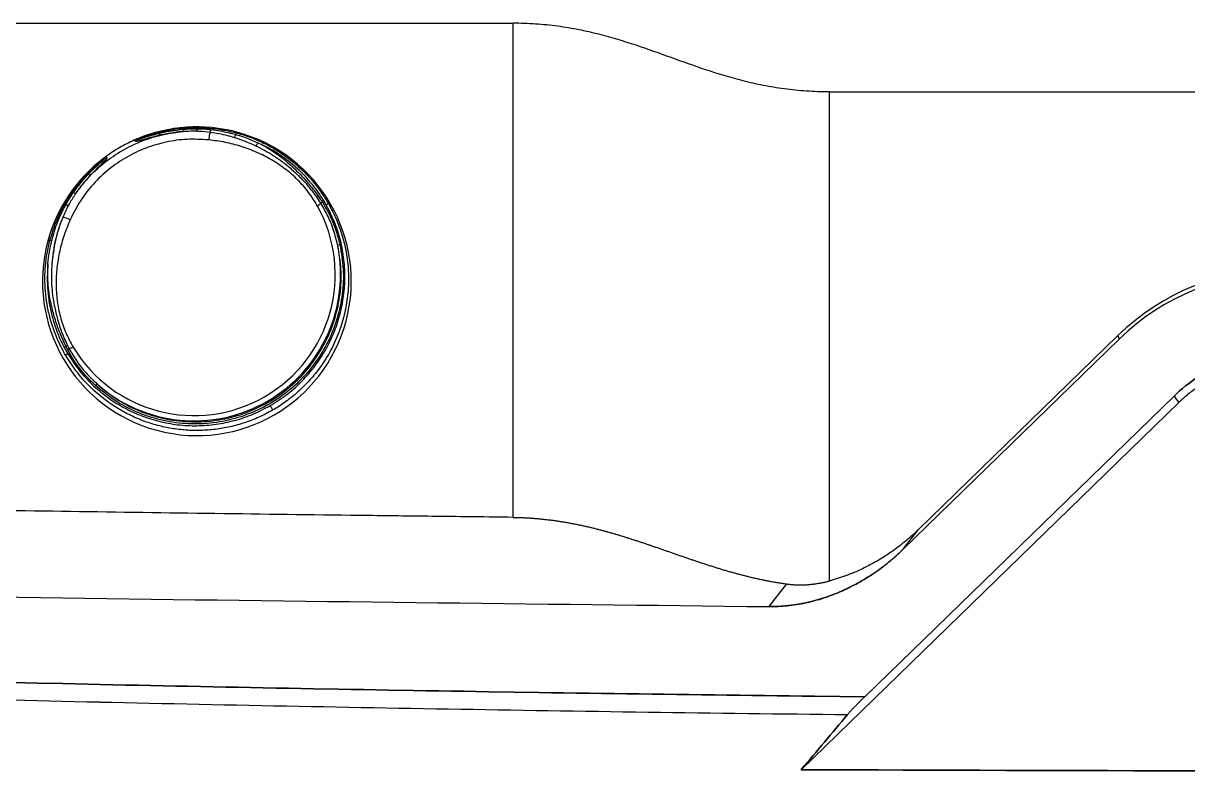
# Model space of a CAD drawing. Extents: x 398 to 508, y 623 to 782.
# Drawn here: x 432.88 to 447.62, y 644.01 to 653.49 of the extents above; entities that cross this region are included whole.
import ezdxf

# ---------------------------------------------------------------- set-up
doc = ezdxf.new("R2010")
doc.units = 0
doc.header["$MEASUREMENT"] = 0
doc.layers.add('GEOMETRY', color=2, linetype='Continuous', lineweight=25)

msp = doc.modelspace()

# ---------------------------------------------------------------- linework, layer by layer
at = {"layer": 'GEOMETRY'}
for p, q in [((424.5, 653.489), (439.077, 653.489)), ((439.077, 647.234), (439.077, 653.489)), ((443.077, 652.62), (443.077, 646.428)), ((443.077, 652.62), (463.077, 652.62)), ((434.318, 652.024), (434.339, 652.028)), ((435.576, 652.102), (435.583, 652.111)), ((433.888, 651.768), (433.897, 651.781)), ((436.646, 651.211), (436.59, 651.295)), ((433.189, 650.729), (433.216, 650.741)), ((446.734, 649.535), (444.209, 647.08)), ((446.734, 649.535), (446.751, 649.491)), ((433.437, 649.362), (433.419, 649.398)), ((433.439, 649.408), (433.458, 649.371)), ((444.012, 646.828), (446.751, 649.491)), ((442.723, 644.039), (447.504, 648.688)), ((447.444, 648.77), (443.529, 644.963)), ((447.444, 648.77), (443.529, 644.963)), ((444.012, 646.828), (444.209, 647.08))]:
    msp.add_line(p, q, dxfattribs=at)
at = {"layer": 'GEOMETRY', "flags": 128}
msp.add_lwpolyline([(442.537, 646.391), (442.416, 646.235), (442.314, 646.104)], dxfattribs=at)
at = {"layer": 'GEOMETRY'}
for centre, radius, start, end in [((435.077, 650.221), 1.956, 75.0087, 112.8465), ((435.076, 650.223), 1.954, 164.9921, 74.9776), ((435.286, 652.178), 0.298, 332.4477, 340.9926), ((435.624, 652.07), 0.0578, 146.633, 169.2926), ((435.076, 650.223), 1.954, 127.119, 164.9881), ((435.041, 650.308), 1.786, 210.9943, 28.9761), ((433.222, 650.689), 0.052, 70.5035, 96.4938), ((435.041, 650.31), 1.854, 228.4869, 11.4835), ((436.91, 650.553), 0.136, 100.5643, 112.4253), ((433.9, 648.811), 0.141, 128.2703, 139.444)]:
    msp.add_arc(centre, radius, start, end, dxfattribs=at)
for centre in [(448.826, 647.37), (448.844, 647.326)]:
    msp.add_ellipse(centre, major_axis=(1.134, -2.792), ratio=0.995571, start_param=2.75742, end_param=3.525766, dxfattribs=at)
for points, knots in [([(443.077, 652.62), (443.065, 652.62), (443.041, 652.62), (442.993, 652.621), (442.909, 652.623), (442.743, 652.632), (442.509, 652.655), (442.241, 652.7), (441.988, 652.758), (441.748, 652.825), (441.442, 652.923), (441.077, 653.054), (440.712, 653.186), (440.406, 653.283), (440.166, 653.351), (439.913, 653.408), (439.645, 653.454), (439.411, 653.477), (439.221, 653.487), (439.125, 653.489), (439.077, 653.489)], [0, 0, 0, 0, 0.007812, 0.015625, 0.03125, 0.0625, 0.125, 0.1875, 0.25, 0.3125, 0.375, 0.5, 0.625, 0.6875, 0.75, 0.8125, 0.875, 0.9375, 0.96875, 1, 1, 1, 1]), ([(434.603, 652.11), (434.64, 652.119), (434.72, 652.137), (434.836, 652.155), (434.959, 652.167), (435.04, 652.168), (435.085, 652.168)], [0, 0, 0, 0, 0.236015, 0.5004842, 0.724063, 1, 1, 1, 1]), ([(435.085, 652.168), (435.085, 652.168), (435.084, 652.167), (435.083, 652.162), (435.083, 652.156), (435.083, 652.154)], [0, 0, 0, 0, 0.356116, 0.712233, 1, 1, 1, 1]), ([(435.085, 652.168), (435.167, 652.165), (435.333, 652.159), (435.494, 652.121), (435.576, 652.102)], [0, 0, 0, 0, 0.495863, 1, 1, 1, 1]), ([(435.225, 652.013), (435.134, 652.018), (434.954, 652.028), (434.685, 651.99), (434.426, 651.914), (434.181, 651.797), (433.957, 651.644), (433.761, 651.457), (433.594, 651.243), (433.513, 651.082), (433.472, 651.002)], [0, 0, 0, 0, 0.1253462, 0.249942, 0.3753938, 0.499924, 0.6254043, 0.7499523, 0.875377, 1, 1, 1, 1]), ([(433.541, 651.333), (433.59, 651.398), (433.697, 651.54), (433.896, 651.724), (434.129, 651.884), (434.384, 652.006), (434.643, 652.086), (434.819, 652.107), (434.901, 652.117)], [0, 0, 0, 0, 0.1513634, 0.3276433, 0.4999704, 0.6722585, 0.8484989, 1, 1, 1, 1]), ([(434.318, 652.024), (434.315, 652.023), (434.309, 652.02), (434.298, 652.015), (434.289, 652.011), (434.283, 652.009)], [0, 0, 0, 0, 0.249977, 0.499953, 1, 1, 1, 1]), ([(434.608, 652.072), (434.577, 652.064), (434.508, 652.047), (434.413, 652.019), (434.339, 651.999), (434.306, 651.992), (434.3, 651.995), (434.298, 651.995)], [0, 0, 0, 0, 0.197597, 0.437183, 0.676416, 0.910189, 1, 1, 1, 1]), ([(434.326, 652.018), (434.325, 652.016), (434.322, 652.012), (434.318, 652.009), (434.316, 652.007)], [0, 0, 0, 0, 0.466612, 1, 1, 1, 1]), ([(434.326, 652.018), (434.328, 652.018), (434.336, 652.019), (434.368, 652.029), (434.432, 652.05), (434.516, 652.076), (434.577, 652.091), (434.605, 652.099)], [0, 0, 0, 0, 0.1057892, 0.3191604, 0.5604946, 0.7996671, 1, 1, 1, 1]), ([(434.339, 652.028), (434.337, 652.027), (434.332, 652.024), (434.328, 652.02), (434.326, 652.018), (434.326, 652.018)], [0, 0, 0, 0, 0.492479, 0.959557, 1, 1, 1, 1]), ([(434.339, 652.028), (434.347, 652.031), (434.363, 652.036), (434.424, 652.057), (434.506, 652.084), (434.571, 652.101), (434.603, 652.11)], [0, 0, 0, 0, 0.246301, 0.498304, 0.749437, 1, 1, 1, 1]), ([(434.603, 652.11), (434.603, 652.11), (434.603, 652.109), (434.604, 652.105), (434.604, 652.1), (434.605, 652.099)], [0, 0, 0, 0, 0.356375, 0.71275, 1, 1, 1, 1]), ([(434.605, 652.099), (434.624, 652.103), (434.722, 652.127), (434.823, 652.138), (434.903, 652.148)], [0, 0, 0, 0, 0.1979183, 1, 1, 1, 1]), ([(434.901, 652.117), (434.895, 652.117), (434.797, 652.109), (434.7, 652.09), (434.608, 652.072)], [0, 0, 0, 0, 0.055153, 1, 1, 1, 1]), ([(434.901, 652.117), (434.901, 652.118), (434.902, 652.12), (434.903, 652.126), (434.903, 652.135), (434.903, 652.144), (434.903, 652.148)], [0, 0, 0, 0, 0.25, 0.5, 0.75, 1, 1, 1, 1]), ([(435.077, 652.121), (435.029, 652.121), (434.97, 652.122), (434.912, 652.118), (434.901, 652.117)], [0, 0, 0, 0, 0.810722, 1, 1, 1, 1]), ([(434.903, 652.148), (434.923, 652.149), (434.983, 652.154), (435.043, 652.154), (435.083, 652.154)], [0, 0, 0, 0, 0.332936, 1, 1, 1, 1]), ([(435.077, 652.121), (435.077, 652.122), (435.078, 652.125), (435.08, 652.132), (435.081, 652.142), (435.082, 652.15), (435.083, 652.154)], [0, 0, 0, 0, 0.25, 0.5, 0.75, 1, 1, 1, 1]), ([(435.244, 652.108), (435.198, 652.113), (435.142, 652.119), (435.086, 652.121), (435.077, 652.121)], [0, 0, 0, 0, 0.828096, 1, 1, 1, 1]), ([(435.083, 652.154), (435.103, 652.153), (435.16, 652.152), (435.217, 652.147), (435.254, 652.143)], [0, 0, 0, 0, 0.347734, 1, 1, 1, 1]), ([(435.244, 652.108), (435.244, 652.106), (435.241, 652.1), (435.236, 652.083), (435.23, 652.051), (435.226, 652.026), (435.225, 652.013)], [0, 0, 0, 0, 0.1183243, 0.4044398, 0.6945814, 1, 1, 1, 1]), ([(435.55, 652.04), (435.488, 652.058), (435.387, 652.086), (435.284, 652.102), (435.244, 652.108)], [0, 0, 0, 0, 0.615907, 1, 1, 1, 1]), ([(435.254, 652.143), (435.295, 652.138), (435.4, 652.124), (435.503, 652.098), (435.567, 652.081)], [0, 0, 0, 0, 0.382881, 1, 1, 1, 1]), ([(435.824, 651.934), (435.813, 651.939), (435.754, 651.966), (435.663, 652.004), (435.581, 652.03), (435.55, 652.04)], [0, 0, 0, 0, 0.125709, 0.659268, 1, 1, 1, 1]), ([(435.567, 652.081), (435.6, 652.071), (435.696, 652.042), (435.788, 652.002), (435.848, 651.975)], [0, 0, 0, 0, 0.340159, 1, 1, 1, 1]), ([(435.576, 652.102), (435.643, 652.082), (435.777, 652.041), (436.002, 651.937), (436.199, 651.813), (436.365, 651.675), (436.495, 651.547), (436.624, 651.393), (436.701, 651.269), (436.74, 651.206)], [0, 0, 0, 0, 0.13897, 0.279608, 0.491543, 0.600663, 0.709784, 0.853952, 1, 1, 1, 1]), ([(434.283, 652.009), (434.221, 651.979), (434.097, 651.92), (433.984, 651.842), (433.927, 651.803)], [0, 0, 0, 0, 0.497206, 1, 1, 1, 1]), ([(434.298, 651.995), (434.295, 651.998), (434.29, 652.002), (434.286, 652.007), (434.283, 652.009)], [0, 0, 0, 0, 0.505573, 1, 1, 1, 1]), ([(434.316, 652.007), (434.316, 652.007), (434.31, 652.002), (434.304, 651.998), (434.298, 651.995)], [0, 0, 0, 0, 0.150907, 1, 1, 1, 1]), ([(436.604, 651.173), (436.568, 651.233), (436.495, 651.352), (436.355, 651.509), (436.197, 651.648), (436.022, 651.764), (435.834, 651.859), (435.638, 651.932), (435.433, 651.985), (435.295, 652.004), (435.225, 652.013)], [0, 0, 0, 0, 0.1243182, 0.2499634, 0.3736372, 0.4999079, 0.6234929, 0.7499478, 0.8741747, 1, 1, 1, 1]), ([(435.824, 651.934), (435.827, 651.94), (435.835, 651.951), (435.844, 651.967), (435.848, 651.975)], [0, 0, 0, 0, 0.493313, 1, 1, 1, 1]), ([(436.577, 651.313), (436.545, 651.356), (436.477, 651.444), (436.361, 651.562), (436.217, 651.69), (436.042, 651.821), (435.896, 651.896), (435.824, 651.934)], [0, 0, 0, 0, 0.1639342, 0.3386472, 0.5018835, 0.7511606, 1, 1, 1, 1]), ([(435.848, 651.975), (435.886, 651.956), (435.962, 651.917), (436.069, 651.848), (436.172, 651.772), (436.301, 651.662), (436.452, 651.51), (436.556, 651.374), (436.607, 651.307)], [0, 0, 0, 0, 0.124869, 0.249827, 0.373735, 0.500005, 0.749899, 1, 1, 1, 1]), ([(436.714, 651.192), (436.676, 651.253), (436.6, 651.376), (436.439, 651.567), (436.268, 651.724), (436.093, 651.846), (435.966, 651.92), (435.883, 651.959), (435.848, 651.975)], [0, 0, 0, 0, 0.181191, 0.364766, 0.629926, 0.766448, 0.90297, 1, 1, 1, 1]), ([(433.693, 651.585), (433.717, 651.609), (433.764, 651.656), (433.826, 651.713), (433.873, 651.753), (433.883, 651.763), (433.888, 651.768)], [0, 0, 0, 0, 0.250637, 0.501842, 0.753919, 1, 1, 1, 1]), ([(433.703, 651.578), (433.717, 651.592), (433.754, 651.631), (433.814, 651.687), (433.868, 651.737), (433.898, 651.765), (433.902, 651.772), (433.904, 651.774)], [0, 0, 0, 0, 0.139648, 0.37851, 0.617314, 0.856028, 1, 1, 1, 1]), ([(433.937, 651.787), (433.938, 651.786), (433.938, 651.78), (433.919, 651.756), (433.867, 651.704), (433.798, 651.637), (433.748, 651.585), (433.726, 651.562)], [0, 0, 0, 0, 0.090106, 0.323771, 0.562916, 0.802445, 1, 1, 1, 1]), ([(433.904, 651.774), (433.904, 651.774), (433.901, 651.774), (433.895, 651.773), (433.891, 651.77), (433.888, 651.768)], [0, 0, 0, 0, 0.0404312, 0.5075288, 1, 1, 1, 1]), ([(433.927, 651.803), (433.922, 651.799), (433.914, 651.794), (433.904, 651.787), (433.899, 651.783), (433.897, 651.781)], [0, 0, 0, 0, 0.499982, 0.749985, 1, 1, 1, 1]), ([(433.918, 651.777), (433.915, 651.777), (433.911, 651.775), (433.906, 651.775), (433.904, 651.774)], [0, 0, 0, 0, 0.533387, 1, 1, 1, 1]), ([(433.937, 651.787), (433.932, 651.784), (433.926, 651.78), (433.919, 651.778), (433.918, 651.777)], [0, 0, 0, 0, 0.848998, 1, 1, 1, 1]), ([(433.927, 651.803), (433.929, 651.801), (433.932, 651.795), (433.936, 651.79), (433.937, 651.787)], [0, 0, 0, 0, 0.494438, 1, 1, 1, 1]), ([(433.403, 651.198), (433.436, 651.252), (433.496, 651.352), (433.596, 651.48), (433.663, 651.552), (433.693, 651.585)], [0, 0, 0, 0, 0.3908, 0.724153, 1, 1, 1, 1]), ([(433.512, 651.345), (433.524, 651.361), (433.581, 651.443), (433.649, 651.518), (433.703, 651.578)], [0, 0, 0, 0, 0.198308, 1, 1, 1, 1]), ([(433.693, 651.585), (433.693, 651.585), (433.694, 651.585), (433.698, 651.582), (433.701, 651.579), (433.703, 651.578)], [0, 0, 0, 0, 0.356386, 0.712771, 1, 1, 1, 1]), ([(433.726, 651.562), (433.683, 651.515), (433.617, 651.441), (433.561, 651.361), (433.541, 651.333)], [0, 0, 0, 0, 0.651123, 1, 1, 1, 1]), ([(433.417, 651.193), (433.427, 651.211), (433.457, 651.262), (433.49, 651.312), (433.512, 651.345)], [0, 0, 0, 0, 0.332891, 1, 1, 1, 1]), ([(433.541, 651.333), (433.514, 651.291), (433.483, 651.242), (433.455, 651.191), (433.45, 651.183)], [0, 0, 0, 0, 0.843111, 1, 1, 1, 1]), ([(436.59, 651.295), (436.588, 651.298), (436.583, 651.304), (436.579, 651.31), (436.577, 651.313)], [0, 0, 0, 0, 0.499268, 1, 1, 1, 1]), ([(436.607, 651.307), (436.604, 651.305), (436.599, 651.302), (436.593, 651.298), (436.591, 651.296), (436.59, 651.295)], [0, 0, 0, 0, 0.477361, 0.73111, 1, 1, 1, 1]), ([(436.607, 651.307), (436.608, 651.306), (436.628, 651.278), (436.647, 651.251), (436.665, 651.224)], [0, 0, 0, 0, 0.042175, 1, 1, 1, 1]), ([(433.216, 650.741), (433.24, 650.819), (433.287, 650.978), (433.364, 651.124), (433.403, 651.198)], [0, 0, 0, 0, 0.495855, 1, 1, 1, 1]), ([(433.239, 650.738), (433.261, 650.817), (433.305, 650.975), (433.38, 651.12), (433.417, 651.193)], [0, 0, 0, 0, 0.500576, 1, 1, 1, 1]), ([(433.45, 651.183), (433.437, 651.158), (433.411, 651.108), (433.389, 651.057), (433.378, 651.031)], [0, 0, 0, 0, 0.5000278, 1, 1, 1, 1]), ([(433.403, 651.198), (433.404, 651.198), (433.405, 651.199), (433.41, 651.197), (433.415, 651.194), (433.417, 651.193)], [0, 0, 0, 0, 0.356001, 0.712002, 1, 1, 1, 1]), ([(433.417, 651.193), (433.421, 651.192), (433.429, 651.188), (433.438, 651.185), (433.446, 651.183), (433.449, 651.183), (433.45, 651.183)], [0, 0, 0, 0, 0.253591, 0.50274, 0.750563, 1, 1, 1, 1]), ([(436.003, 648.648), (436.072, 648.691), (436.209, 648.777), (436.392, 648.938), (436.554, 649.12), (436.691, 649.321), (436.802, 649.539), (436.883, 649.769), (436.934, 650.008), (436.954, 650.252), (436.942, 650.497), (436.898, 650.738), (436.824, 650.973), (436.75, 651.119), (436.713, 651.192)], [0, 0, 0, 0, 0.082742, 0.16561, 0.248539, 0.331501, 0.414533, 0.497687, 0.581024, 0.664541, 0.748208, 0.832003, 0.915913, 1, 1, 1, 1]), ([(436.74, 651.206), (436.777, 651.136), (436.851, 650.996), (436.929, 650.768), (436.98, 650.531), (437, 650.287), (436.989, 650.04), (436.945, 649.794), (436.869, 649.553), (436.761, 649.322), (436.634, 649.124), (436.496, 648.957), (436.357, 648.82), (436.204, 648.695), (436.092, 648.625), (436.035, 648.591)], [0, 0, 0, 0, 0.078935, 0.1586562, 0.2391671, 0.3204713, 0.4025726, 0.4854745, 0.569181, 0.6536956, 0.7390221, 0.8035736, 0.868586, 0.9340609, 1, 1, 1, 1]), ([(436.646, 651.211), (436.646, 651.211), (436.643, 651.209), (436.638, 651.204), (436.628, 651.195), (436.617, 651.185), (436.608, 651.177), (436.604, 651.173)], [0, 0, 0, 0, 0.003083, 0.221909, 0.466642, 0.728931, 1, 1, 1, 1]), ([(436.665, 651.224), (436.663, 651.223), (436.659, 651.22), (436.654, 651.217), (436.649, 651.213), (436.647, 651.211), (436.646, 651.211)], [0, 0, 0, 0, 0.250003, 0.500005, 0.750004, 1, 1, 1, 1]), ([(436.858, 650.679), (436.842, 650.743), (436.811, 650.867), (436.74, 651.046), (436.677, 651.155), (436.646, 651.211)], [0, 0, 0, 0, 0.341996, 0.668889, 1, 1, 1, 1]), ([(436.665, 651.224), (436.697, 651.169), (436.762, 651.059), (436.836, 650.879), (436.869, 650.752), (436.885, 650.687)], [0, 0, 0, 0, 0.326562, 0.657841, 1, 1, 1, 1]), ([(436.713, 651.192), (436.717, 651.194), (436.723, 651.198), (436.732, 651.203), (436.738, 651.206), (436.739, 651.206), (436.74, 651.206)], [0, 0, 0, 0, 0.2407928, 0.5003443, 0.7597105, 1, 1, 1, 1]), ([(433.378, 651.031), (433.36, 650.984), (433.324, 650.889), (433.27, 650.694), (433.252, 650.543), (433.24, 650.443)], [0, 0, 0, 0, 0.24918, 0.50428, 1, 1, 1, 1]), ([(433.378, 651.031), (433.366, 651), (433.335, 650.921), (433.296, 650.79), (433.259, 650.624), (433.247, 650.508), (433.24, 650.443)], [0, 0, 0, 0, 0.162747, 0.420773, 0.680525, 1, 1, 1, 1]), ([(433.472, 651.002), (433.445, 650.937), (433.392, 650.807), (433.336, 650.604), (433.301, 650.397), (433.289, 650.187), (433.303, 649.978), (433.344, 649.771), (433.409, 649.572), (433.477, 649.449), (433.51, 649.388)], [0, 0, 0, 0, 0.125816, 0.250052, 0.37649, 0.500092, 0.626345, 0.750036, 0.875673, 1, 1, 1, 1]), ([(433.472, 651.002), (433.46, 651.007), (433.436, 651.016), (433.405, 651.026), (433.387, 651.03), (433.38, 651.031), (433.378, 651.031)], [0, 0, 0, 0, 0.3053105, 0.5953917, 0.8814899, 1, 1, 1, 1]), ([(433.414, 649.287), (433.381, 649.347), (433.298, 649.502), (433.223, 649.721), (433.177, 649.933), (433.15, 650.148), (433.151, 650.365), (433.178, 650.58), (433.203, 650.687), (433.216, 650.741)], [0, 0, 0, 0, 0.136418, 0.349128, 0.45868, 0.568233, 0.780934, 0.890467, 1, 1, 1, 1]), ([(433.191, 650.443), (433.196, 650.492), (433.207, 650.592), (433.228, 650.689), (433.239, 650.738)], [0, 0, 0, 0, 0.4979, 1, 1, 1, 1]), ([(436.885, 650.687), (436.903, 650.584), (436.938, 650.377), (436.924, 650.061), (436.859, 649.752), (436.744, 649.458), (436.58, 649.187), (436.374, 648.947), (436.129, 648.746), (435.855, 648.587), (435.557, 648.477), (435.245, 648.417), (434.928, 648.412), (434.614, 648.459), (434.314, 648.559), (434.034, 648.704), (433.873, 648.837), (433.793, 648.903)], [0, 0, 0, 0, 0.066645, 0.13329, 0.19992, 0.26655, 0.333296, 0.400041, 0.466762, 0.533484, 0.600341, 0.667198, 0.733958, 0.800719, 0.867477, 0.934235, 1, 1, 1, 1]), ([(433.813, 648.922), (433.891, 648.857), (434.05, 648.726), (434.326, 648.583), (434.621, 648.485), (434.93, 648.439), (435.243, 648.444), (435.55, 648.502), (435.843, 648.611), (436.114, 648.767), (436.354, 648.965), (436.558, 649.202), (436.719, 649.469), (436.833, 649.759), (436.896, 650.063), (436.91, 650.374), (436.876, 650.577), (436.858, 650.679)], [0, 0, 0, 0, 0.06575, 0.132503, 0.199257, 0.26602, 0.332783, 0.399646, 0.466508, 0.533242, 0.599974, 0.666723, 0.733473, 0.800103, 0.866733, 0.933367, 1, 1, 1, 1]), ([(433.191, 650.443), (433.187, 650.386), (433.179, 650.273), (433.188, 650.054), (433.223, 649.84), (433.285, 649.635), (433.349, 649.471), (433.408, 649.363), (433.441, 649.303)], [0, 0, 0, 0, 0.143256, 0.287672, 0.553691, 0.690691, 0.82769, 1, 1, 1, 1]), ([(433.419, 649.398), (433.394, 649.453), (433.343, 649.562), (433.282, 649.732), (433.227, 649.935), (433.186, 650.172), (433.189, 650.353), (433.191, 650.443)], [0, 0, 0, 0, 0.1674239, 0.33348, 0.5002397, 0.7501837, 1, 1, 1, 1]), ([(433.24, 650.443), (433.237, 650.355), (433.229, 650.178), (433.263, 649.943), (433.31, 649.741), (433.364, 649.57), (433.414, 649.462), (433.439, 649.408)], [0, 0, 0, 0, 0.248202, 0.497747, 0.666709, 0.831959, 1, 1, 1, 1]), ([(433.439, 649.408), (433.437, 649.407), (433.435, 649.406), (433.43, 649.404), (433.424, 649.401), (433.421, 649.399), (433.419, 649.398)], [0, 0, 0, 0, 0.255604, 0.504375, 0.750455, 1, 1, 1, 1]), ([(433.437, 649.362), (433.439, 649.363), (433.443, 649.364), (433.448, 649.367), (433.454, 649.369), (433.456, 649.37), (433.458, 649.371)], [0, 0, 0, 0, 0.249996, 0.499995, 0.749996, 1, 1, 1, 1]), ([(433.458, 649.371), (433.458, 649.371), (433.46, 649.372), (433.467, 649.374), (433.479, 649.378), (433.494, 649.383), (433.505, 649.386), (433.51, 649.388)], [0, 0, 0, 0, 0.00309, 0.221915, 0.466646, 0.728933, 1, 1, 1, 1]), ([(433.458, 649.371), (433.489, 649.317), (433.553, 649.208), (433.672, 649.057), (433.765, 648.967), (433.813, 648.922)], [0, 0, 0, 0, 0.326833, 0.658004, 1, 1, 1, 1]), ([(433.414, 649.287), (433.415, 649.288), (433.416, 649.289), (433.422, 649.293), (433.43, 649.298), (433.437, 649.302), (433.441, 649.303)], [0, 0, 0, 0, 0.240289, 0.499655, 0.759207, 1, 1, 1, 1]), ([(436.035, 648.591), (435.978, 648.56), (435.863, 648.498), (435.682, 648.429), (435.497, 648.377), (435.31, 648.345), (435.123, 648.331), (434.938, 648.335), (434.756, 648.357), (434.574, 648.396), (434.393, 648.454), (434.216, 648.532), (434.049, 648.626), (433.877, 648.746), (433.707, 648.897), (433.544, 649.082), (433.457, 649.219), (433.414, 649.287)], [0, 0, 0, 0, 0.065093, 0.12944, 0.193042, 0.2559, 0.318017, 0.379393, 0.44003, 0.49996, 0.564782, 0.628943, 0.692441, 0.755281, 0.838018, 0.91959, 1, 1, 1, 1]), ([(433.793, 648.903), (433.745, 648.949), (433.652, 649.04), (433.532, 649.194), (433.469, 649.306), (433.437, 649.362)], [0, 0, 0, 0, 0.342171, 0.668814, 1, 1, 1, 1]), ([(433.441, 649.303), (433.486, 649.235), (433.576, 649.098), (433.743, 648.917), (433.93, 648.759), (434.137, 648.626), (434.358, 648.521), (434.591, 648.446), (434.832, 648.402), (435.075, 648.389), (435.319, 648.407), (435.557, 648.457), (435.788, 648.534), (435.932, 648.61), (436.003, 648.648)], [0, 0, 0, 0, 0.084102, 0.168043, 0.251854, 0.335503, 0.41899, 0.502313, 0.585467, 0.668496, 0.751436, 0.834349, 0.917224, 1, 1, 1, 1]), ([(447.444, 648.77), (447.536, 648.86), (447.636, 648.939), (447.849, 649.078), (447.962, 649.138), (448.201, 649.235), (448.324, 649.272), (448.512, 649.309), (448.575, 649.318), (448.703, 649.33), (448.768, 649.333), (448.833, 649.333)], [0, 0, 0, 0, 0.25, 0.25, 0.5, 0.5, 0.75, 0.75, 0.875, 0.875, 1, 1, 1, 1]), ([(448.833, 649.333), (448.703, 649.333), (448.575, 649.321), (448.324, 649.272), (448.201, 649.235), (447.962, 649.138), (447.849, 649.078), (447.636, 648.939), (447.536, 648.86), (447.444, 648.77)], [0, 0, 0, 0, 0.00967877, 0.00967877, 0.01935754, 0.01935754, 0.02903631, 0.02903631, 0.03871509, 0.03871509, 0.03871509, 0.03871509]), ([(447.504, 648.688), (447.511, 648.695), (447.525, 648.709), (447.546, 648.729), (447.568, 648.748), (447.59, 648.767), (447.612, 648.786), (447.634, 648.805), (447.657, 648.823), (447.68, 648.841), (447.703, 648.858), (447.727, 648.876), (447.75, 648.892), (447.774, 648.909), (447.843, 648.955), (447.961, 649.024), (448.133, 649.104), (448.312, 649.167), (448.453, 649.202), (448.551, 649.219), (448.605, 649.228), (448.658, 649.234), (448.712, 649.24), (448.767, 649.243), (448.821, 649.246), (448.857, 649.246), (448.875, 649.246)], [0, 0, 0, 0, 0.019314, 0.0386, 0.057861, 0.077102, 0.096327, 0.11554, 0.134745, 0.153947, 0.17315, 0.192358, 0.211575, 0.230806, 0.250054, 0.375116, 0.500004, 0.624991, 0.749958, 0.785736, 0.821448, 0.857122, 0.892787, 0.928469, 0.964198, 1, 1, 1, 1]), ([(436.003, 648.648), (436.007, 648.641), (436.013, 648.631), (436.02, 648.618), (436.025, 648.609), (436.029, 648.602), (436.034, 648.594), (436.035, 648.592), (436.035, 648.591)], [0, 0, 0, 0, 0.2393073, 0.3682646, 0.5, 0.6317354, 0.7606927, 1, 1, 1, 1]), ([(439.077, 647.234), (438.754, 647.238), (438.145, 647.245), (436.925, 647.26), (435.419, 647.279), (433.59, 647.305), (431.762, 647.333), (430.234, 647.359), (429.014, 647.382), (428.097, 647.4), (427.186, 647.42), (426.269, 647.441), (425.358, 647.463), (424.749, 647.479), (424.447, 647.486)], [0, 0, 0, 0, 0.0662, 0.125, 0.25, 0.375, 0.5, 0.625, 0.688316, 0.75, 0.813206, 0.875, 0.938123, 1, 1, 1, 1]), ([(439.077, 647.234), (439.086, 647.234), (439.103, 647.233), (439.13, 647.233), (439.156, 647.232), (439.182, 647.231), (439.208, 647.23), (439.235, 647.229), (439.261, 647.227), (439.287, 647.226), (439.313, 647.224), (439.339, 647.222), (439.365, 647.22), (439.391, 647.218), (439.417, 647.215), (439.443, 647.213), (439.469, 647.21), (439.494, 647.207), (439.52, 647.204), (439.546, 647.201), (439.571, 647.198), (439.596, 647.195), (439.622, 647.191), (439.647, 647.187), (439.672, 647.183), (439.697, 647.179), (439.722, 647.175), (439.747, 647.171), (439.771, 647.167), (439.796, 647.162), (439.82, 647.158), (439.845, 647.153), (439.869, 647.148), (439.893, 647.143), (439.918, 647.138), (439.942, 647.133), (439.965, 647.128), (439.989, 647.123), (440.013, 647.117), (440.037, 647.112), (440.06, 647.106), (440.083, 647.101), (440.107, 647.095), (440.13, 647.089), (440.153, 647.083), (440.176, 647.077), (440.199, 647.071), (440.222, 647.065), (440.245, 647.059), (440.268, 647.053), (440.29, 647.046), (440.313, 647.04), (440.335, 647.033), (440.358, 647.027), (440.38, 647.02), (440.402, 647.014), (440.424, 647.007), (440.446, 647), (440.468, 646.994), (440.49, 646.987), (440.512, 646.98), (440.534, 646.973), (440.556, 646.966), (440.578, 646.959), (440.599, 646.952), (440.621, 646.945), (440.642, 646.938), (440.664, 646.931), (440.685, 646.924), (440.707, 646.917), (440.728, 646.91), (440.75, 646.902), (440.771, 646.895), (440.792, 646.888), (440.814, 646.881), (440.835, 646.874), (440.864, 646.863), (440.901, 646.851), (440.947, 646.835), (440.992, 646.819), (441.037, 646.804), (441.082, 646.788), (441.127, 646.772), (441.173, 646.756), (441.218, 646.741), (441.263, 646.725), (441.309, 646.71), (441.354, 646.694), (441.4, 646.679), (441.446, 646.663), (441.492, 646.648), (441.538, 646.633), (441.585, 646.618), (441.632, 646.603), (441.679, 646.589), (441.726, 646.574), (441.774, 646.56), (441.822, 646.546), (441.87, 646.533), (441.919, 646.519), (441.968, 646.506), (442.018, 646.494), (442.068, 646.481), (442.118, 646.469), (442.169, 646.458), (442.22, 646.447), (442.272, 646.436), (442.324, 646.426), (442.377, 646.416), (442.43, 646.407), (442.483, 646.399), (442.519, 646.393), (442.537, 646.391)], [0, 0, 0, 0, 0.0066631, 0.0133285, 0.0199956, 0.0266636, 0.033332, 0.04, 0.0466677, 0.0533351, 0.0600024, 0.0666695, 0.0733366, 0.0800037, 0.086671, 0.0933383, 0.1000059, 0.1066734, 0.1133411, 0.1200086, 0.1266758, 0.1333427, 0.140009, 0.1466749, 0.1533404, 0.1600057, 0.166671, 0.1733365, 0.1800021, 0.1866678, 0.1933338, 0.1999998, 0.2066658, 0.2133316, 0.2199972, 0.2266626, 0.2333281, 0.2399938, 0.2466596, 0.2533256, 0.2599919, 0.2666583, 0.2733249, 0.2799915, 0.286658, 0.2933245, 0.2999911, 0.3066579, 0.3133248, 0.319992, 0.3266595, 0.3333272, 0.3399951, 0.3466632, 0.3533313, 0.3599994, 0.3666674, 0.3733355, 0.3800037, 0.3866719, 0.3933401, 0.4000083, 0.4066766, 0.4133447, 0.4200126, 0.4266804, 0.4333478, 0.440015, 0.446682, 0.4533488, 0.4600154, 0.4666819, 0.4733483, 0.4800145, 0.4866806, 0.4933466, 0.5000124, 0.5142957, 0.5285785, 0.5428611, 0.5571436, 0.5714262, 0.5857091, 0.5999923, 0.614276, 0.6285604, 0.6428455, 0.6571311, 0.671417, 0.6857032, 0.6999897, 0.714277, 0.7285651, 0.7428541, 0.7571439, 0.7714345, 0.7857266, 0.8000201, 0.8143138, 0.8286061, 0.8428962, 0.8571838, 0.8714686, 0.8857506, 0.9000299, 0.9143075, 0.9285854, 0.9428653, 0.9571465, 0.9714288, 0.9857128, 1, 1, 1, 1]), ([(444.209, 647.08), (444.201, 647.072), (444.185, 647.057), (444.161, 647.034), (444.137, 647.012), (444.112, 646.99), (444.087, 646.968), (444.062, 646.947), (444.037, 646.926), (444.011, 646.905), (443.985, 646.885), (443.924, 646.837), (443.826, 646.767), (443.685, 646.679), (443.54, 646.601), (443.423, 646.547), (443.338, 646.513), (443.286, 646.493), (443.234, 646.475), (443.182, 646.458), (443.13, 646.442), (443.095, 646.432), (443.077, 646.428)], [0, 0, 0, 0, 0.025126, 0.0502149, 0.0752702, 0.1002954, 0.1252942, 0.1502701, 0.1752268, 0.2001678, 0.2250969, 0.2500175, 0.3754633, 0.5000048, 0.6255912, 0.7499888, 0.7920978, 0.8340008, 0.87572, 0.9172777, 0.9586968, 1, 1, 1, 1]), ([(444.012, 646.828), (444.004, 646.82), (443.988, 646.804), (443.963, 646.781), (443.938, 646.758), (443.913, 646.735), (443.887, 646.713), (443.861, 646.691), (443.835, 646.669), (443.809, 646.648), (443.782, 646.627), (443.756, 646.607), (443.729, 646.587), (443.702, 646.567), (443.674, 646.547), (443.591, 646.49), (443.447, 646.401), (443.27, 646.313), (443.124, 646.253), (443.012, 646.213), (442.898, 646.179), (442.805, 646.156), (442.731, 646.141), (442.679, 646.132), (442.626, 646.124), (442.574, 646.117), (442.522, 646.112), (442.47, 646.108), (442.417, 646.105), (442.365, 646.103), (442.331, 646.104), (442.314, 646.104)], [0, 0, 0, 0, 0.018009, 0.035984, 0.053925, 0.071837, 0.089722, 0.107582, 0.125421, 0.14324, 0.161043, 0.178833, 0.196612, 0.214384, 0.23215, 0.249913, 0.375291, 0.499101, 0.562652, 0.625515, 0.687849, 0.749816, 0.778161, 0.806329, 0.834337, 0.862203, 0.889943, 0.917575, 0.945117, 0.972586, 1, 1, 1, 1]), ([(442.314, 646.104), (442.469, 646.102), (442.626, 646.118), (442.794, 646.154), (442.803, 646.156), (442.822, 646.161), (442.831, 646.163), (442.86, 646.17), (442.879, 646.175), (442.936, 646.19), (442.973, 646.201), (443.086, 646.238), (443.161, 646.267), (443.244, 646.303), (443.252, 646.307), (443.27, 646.315), (443.279, 646.319), (443.305, 646.332), (443.323, 646.34), (443.375, 646.366), (443.41, 646.384), (443.513, 646.442), (443.58, 646.483), (443.663, 646.54), (443.679, 646.551), (443.711, 646.573), (443.727, 646.585), (443.774, 646.62), (443.805, 646.645), (443.896, 646.719), (443.955, 646.772), (444.012, 646.828)], [0, 0, 0, 0, 0.25, 0.25, 0.265625, 0.265625, 0.28125, 0.28125, 0.3125, 0.3125, 0.375, 0.375, 0.5, 0.5, 0.515625, 0.515625, 0.53125, 0.53125, 0.5625, 0.5625, 0.625, 0.625, 0.75, 0.75, 0.78125, 0.78125, 0.8125, 0.8125, 0.875, 0.875, 1, 1, 1, 1]), ([(442.537, 646.391), (442.544, 646.39), (442.558, 646.388), (442.578, 646.386), (442.599, 646.384), (442.619, 646.382), (442.64, 646.381), (442.661, 646.38), (442.682, 646.379), (442.702, 646.379), (442.723, 646.379), (442.744, 646.379), (442.765, 646.38), (442.786, 646.381), (442.807, 646.382), (442.828, 646.384), (442.849, 646.386), (442.87, 646.388), (442.891, 646.391), (442.911, 646.394), (442.932, 646.397), (442.953, 646.4), (442.974, 646.404), (442.995, 646.408), (443.015, 646.413), (443.036, 646.417), (443.057, 646.422), (443.07, 646.426), (443.077, 646.428)], [0, 0, 0, 0, 0.038462, 0.076925, 0.115388, 0.153851, 0.192315, 0.230778, 0.269241, 0.307703, 0.346164, 0.384623, 0.423081, 0.461537, 0.49999, 0.538442, 0.576892, 0.615343, 0.653795, 0.692249, 0.730706, 0.769165, 0.80763, 0.846105, 0.884591, 0.923079, 0.961543, 1, 1, 1, 1]), ([(402.954, 646.339), (406.333, 646.143), (409.712, 645.968), (416.472, 645.659), (419.852, 645.525), (426.615, 645.297), (429.997, 645.203), (435.071, 645.091), (436.762, 645.059), (440.145, 645.004), (441.837, 644.981), (443.529, 644.963)], [0, 0, 0, 0, 0.25, 0.25, 0.5, 0.5, 0.75, 0.75, 0.875, 0.875, 1, 1, 1, 1]), ([(443.529, 644.963), (436.761, 645.035), (429.996, 645.183), (416.471, 645.639), (409.711, 645.947), (402.954, 646.339)], [0.223767, 0.223767, 0.223767, 0.223767, 0.738322, 0.738322, 1.252877, 1.252877, 1.252877, 1.252877]), ([(402.944, 646.168), (406.305, 645.966), (409.667, 645.785), (416.391, 645.464), (419.754, 645.324), (426.482, 645.086), (429.846, 644.988), (434.894, 644.871), (436.577, 644.838), (439.943, 644.78), (441.626, 644.756), (443.31, 644.737)], [0, 0, 0, 0, 0.25, 0.25, 0.5, 0.5, 0.75, 0.75, 0.875, 0.875, 1, 1, 1, 1]), ([(402.944, 646.168), (409.666, 645.764), (416.39, 645.443), (429.846, 644.968), (436.576, 644.813), (443.31, 644.737)], [0, 0, 0, 0, 0.512961, 0.512961, 1.025923, 1.025923, 1.025923, 1.025923]), ([(443.529, 644.963), (443.507, 644.942), (443.486, 644.921), (443.454, 644.889), (443.444, 644.879), (443.424, 644.858), (443.413, 644.848), (443.394, 644.828), (443.384, 644.818), (443.366, 644.799), (443.358, 644.79), (443.341, 644.772), (443.334, 644.764), (443.32, 644.749), (443.314, 644.743), (443.31, 644.737)], [0, 0, 0, 0, 0.25, 0.25, 0.375, 0.375, 0.5, 0.5, 0.625, 0.625, 0.75, 0.75, 0.875, 0.875, 1, 1, 1, 1]), ([(463.431, 644.039), (459.98, 644.026), (456.528, 644.02), (449.626, 644.02), (446.174, 644.026), (442.723, 644.039)], [0, 0, 0, 0, 0.5, 0.5, 1, 1, 1, 1])]:
    msp.add_open_spline(points, degree=3, knots=knots, dxfattribs=at)
for points in [[(434.608, 652.072), (434.609, 652.072), (434.609, 652.074), (434.608, 652.08), (434.607, 652.088), (434.606, 652.095), (434.605, 652.099)], [(435.244, 652.108), (435.245, 652.109), (435.246, 652.113), (435.249, 652.121), (435.251, 652.131), (435.253, 652.139), (435.254, 652.143)], [(433.726, 651.562), (433.725, 651.563), (433.723, 651.563), (433.718, 651.566), (433.711, 651.571), (433.706, 651.576), (433.703, 651.578)], [(433.541, 651.333), (433.54, 651.333), (433.538, 651.333), (433.532, 651.335), (433.523, 651.339), (433.516, 651.343), (433.512, 651.345)], [(447.444, 648.77), (447.462, 648.742), (447.481, 648.715), (447.504, 648.688)], [(424.447, 646.389), (430.401, 646.234), (436.357, 646.174), (442.314, 646.104)], [(424.447, 646.389), (430.401, 646.234), (436.357, 646.174), (442.314, 646.104)], [(442.723, 644.039), (442.921, 644.272), (443.116, 644.504), (443.31, 644.737)], [(443.31, 644.737), (443.116, 644.504), (442.921, 644.272), (442.723, 644.039)], [(442.723, 644.039), (449.626, 644.014), (456.528, 644.014), (463.431, 644.039)]]:
    msp.add_open_spline(points, degree=3, dxfattribs=at)

doc.saveas('drawing.dxf')
